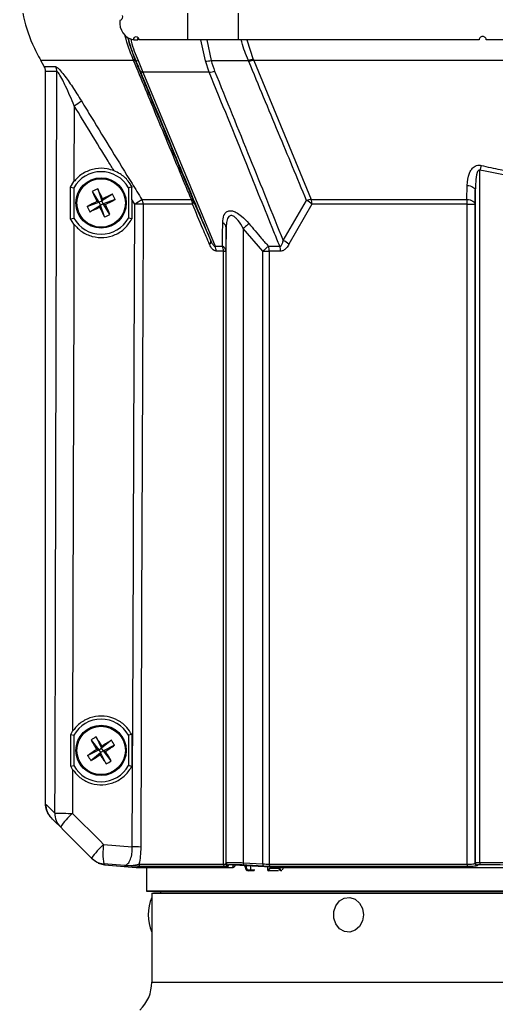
# Model space of a CAD drawing. Extents: x 16.7 to 113.1, y 4.5 to 84.5.
# Drawn here: x 50.6 to 53.65, y 61.92 to 68.26 of the extents above; entities that cross this region are included whole.
import ezdxf

# ---------------------------------------------------------------- set-up
doc = ezdxf.new("R2010")
doc.units = 0
doc.header["$MEASUREMENT"] = 0
doc.layers.add('OBJECT', color=7, linetype='CONTINUOUS')

msp = doc.modelspace()

# ---------------------------------------------------------------- linework, layer by layer
at = {"layer": 'OBJECT'}
for p, q in [((51.6748, 68.1264), (51.6748, 68.7064)), ((51.9981, 68.1264), (51.9981, 68.7064)), ((51.24, 68.2514), (51.24, 68.2519)), ((51.3284, 68.1264), (51.3539, 68.1264)), ((51.6748, 68.1264), (51.3602, 68.1264)), ((51.9981, 68.1264), (51.6748, 68.1264)), ((51.7874, 67.9921), (51.7578, 68.1264)), ((53.5372, 68.1264), (51.9981, 68.1264)), ((52.0522, 68.1264), (52.0925, 68.0023)), ((53.7197, 68.1264), (53.5822, 68.1264)), ((51.3274, 67.9955), (51.3246, 68.0021)), ((52.0925, 68.0023), (52.0953, 67.9955)), ((51.3274, 67.9955), (50.7338, 67.9955)), ((50.7565, 67.9561), (50.7338, 67.9955)), ((50.7565, 67.9561), (50.8285, 67.9561)), ((51.3417, 67.9973), (51.3378, 67.9956)), ((51.3561, 67.9943), (51.3867, 67.9205)), ((51.8113, 67.9205), (51.7874, 67.9921)), ((51.8231, 67.9955), (52.0613, 67.9955)), ((52.0953, 67.9955), (52.4632, 67.1074)), ((53.7097, 67.9955), (52.0953, 67.9955)), ((50.8366, 67.9251), (50.7648, 67.9251)), ((50.7648, 63.2412), (50.7648, 67.9251)), ((51.8113, 67.9205), (51.3867, 67.9205)), ((51.3867, 67.9205), (51.8486, 66.8074)), ((50.9474, 67.7062), (50.9461, 67.2209)), ((53.5424, 62.8685), (53.5424, 67.2934)), ((50.9241, 67.1865), (50.9461, 67.2209)), ((50.9241, 67.1865), (50.9447, 67.1813)), ((50.9242, 66.9825), (50.9241, 67.1865)), ((50.9447, 67.1813), (50.9447, 66.9877)), ((51.3173, 67.187), (51.2947, 67.1813)), ((51.2947, 67.1813), (51.2947, 66.9877)), ((53.459, 67.1074), (53.4602, 67.1971)), ((51.0635, 67.1574), (51.106, 67.0893)), ((51.0978, 67.1739), (51.1245, 67.0982)), ((51.1926, 67.1407), (51.1245, 67.0982)), ((53.5124, 67.1661), (53.5111, 67.0764)), ((53.5124, 62.8674), (53.5124, 67.1661)), ((51.0303, 67.0626), (51.106, 67.0893)), ((51.0468, 67.0283), (51.1149, 67.0708)), ((51.106, 67.0893), (51.0925, 67.094)), ((51.106, 67.0893), (51.1245, 67.0982)), ((51.106, 67.0893), (51.1149, 67.0708)), ((51.1102, 67.0573), (51.1149, 67.0708)), ((51.1334, 67.0797), (51.1149, 67.0708)), ((51.1417, 66.9951), (51.1149, 67.0708)), ((51.1292, 67.1117), (51.1245, 67.0982)), ((51.1334, 67.0797), (51.1245, 67.0982)), ((51.2091, 67.1065), (51.1334, 67.0797)), ((51.176, 67.0116), (51.1334, 67.0797)), ((51.1334, 67.0797), (51.1469, 67.075)), ((51.3166, 67.106), (51.3165, 66.9822)), ((51.3345, 67.0771), (51.3166, 67.106)), ((51.3802, 67.1074), (51.6967, 67.1074)), ((51.7037, 67.0764), (51.388, 67.0764)), ((51.709, 67.1006), (51.8215, 66.8426)), ((52.2835, 66.8443), (52.4337, 67.1002)), ((52.4678, 67.0764), (52.3211, 66.8205)), ((52.4632, 67.1074), (53.459, 67.1074)), ((53.4605, 67.0764), (52.4678, 67.0764)), ((53.4605, 67.0764), (53.5111, 67.0764)), ((53.4605, 62.8575), (53.4605, 67.0764)), ((53.5111, 67.0764), (53.5111, 62.8629)), ((50.9242, 66.9825), (50.9447, 66.9877)), ((50.9455, 66.9492), (50.9242, 66.9825)), ((51.3165, 66.9822), (51.2947, 66.9877)), ((51.9196, 66.9255), (51.9173, 66.7764)), ((51.9196, 62.8667), (51.9196, 66.9255)), ((52.1545, 66.7764), (52.0286, 66.9215)), ((52.0286, 66.9215), (52.0286, 62.8666)), ((51.8486, 66.8074), (51.8961, 66.8074)), ((52.1895, 66.8074), (52.262, 66.8074)), ((51.9024, 66.7764), (51.855, 66.7764)), ((51.9024, 66.7764), (51.9173, 66.7764)), ((51.9024, 62.8575), (51.9024, 66.7764)), ((51.9173, 66.7764), (51.9173, 62.859)), ((52.1545, 66.7764), (52.1949, 66.7764)), ((52.1545, 62.8591), (52.1545, 66.7764)), ((52.2672, 66.7764), (52.1949, 66.7764)), ((52.1949, 66.7764), (52.1949, 62.8575)), ((50.9255, 63.6862), (50.9377, 63.7069)), ((50.9256, 63.4829), (50.9255, 63.6862)), ((50.9255, 63.6862), (50.9447, 63.6813)), ((50.9447, 63.6813), (50.9447, 63.4877)), ((51.0551, 63.6501), (51.1056, 63.5876)), ((51.0871, 63.6706), (51.1228, 63.5987)), ((51.1853, 63.6491), (51.1228, 63.5987)), ((51.3152, 63.6865), (51.2947, 63.6813)), ((51.2947, 63.6813), (51.2947, 63.4877)), ((51.3152, 63.6865), (51.3151, 63.4826)), ((51.0336, 63.5519), (51.1056, 63.5876)), ((51.0541, 63.5199), (51.1166, 63.5704)), ((51.1056, 63.5876), (51.0916, 63.5907)), ((51.1056, 63.5876), (51.1228, 63.5987)), ((51.1056, 63.5876), (51.1166, 63.5704)), ((51.1136, 63.5564), (51.1166, 63.5704)), ((51.1339, 63.5814), (51.1166, 63.5704)), ((51.1523, 63.4984), (51.1166, 63.5704)), ((51.1259, 63.6126), (51.1228, 63.5987)), ((51.1339, 63.5814), (51.1228, 63.5987)), ((51.2058, 63.6171), (51.1339, 63.5814)), ((51.1339, 63.5814), (51.1479, 63.5784)), ((51.1843, 63.5189), (51.1339, 63.5814)), ((50.9256, 63.4829), (50.9447, 63.4877)), ((50.9372, 63.4632), (50.9256, 63.4829)), ((50.9372, 63.4632), (50.9365, 63.1822)), ((51.3151, 63.4826), (51.2947, 63.4877)), ((51.1358, 62.9829), (51.3192, 62.9675)), ((51.0645, 62.8897), (51.0583, 62.8959)), ((51.1001, 62.8648), (51.142, 62.8536)), ((51.269, 62.8487), (51.1361, 62.8598)), ((51.142, 62.8536), (51.3435, 62.8359)), ((51.3435, 62.8359), (51.9436, 62.8359)), ((51.3448, 62.8359), (51.9446, 62.8359)), ((51.3619, 62.8575), (51.9024, 62.8575)), ((51.9129, 62.8425), (51.375, 62.8425)), ((51.4097, 62.8359), (51.4097, 62.6839)), ((51.9173, 62.859), (51.9196, 62.8667)), ((51.9609, 62.8373), (51.9662, 62.8538)), ((51.9662, 62.8538), (52.2423, 62.8373)), ((51.9777, 62.8531), (51.9752, 62.8453)), ((51.9752, 62.8453), (51.9791, 62.853)), ((52.0286, 62.8666), (52.1545, 62.8591)), ((52.0371, 62.8495), (52.0477, 62.8219)), ((52.0481, 62.8335), (52.0481, 62.8489)), ((52.0483, 62.831), (52.0481, 62.8335)), ((52.0493, 62.8335), (52.0481, 62.8335)), ((52.0493, 62.8308), (52.0493, 62.8488)), ((52.0643, 62.8208), (52.074, 62.8208)), ((52.0643, 62.8208), (52.0643, 62.8158)), ((52.0708, 62.8158), (52.0643, 62.8158)), ((52.0994, 62.8158), (52.0708, 62.8158)), ((52.074, 62.8474), (52.074, 62.8208)), ((52.074, 62.8208), (52.1028, 62.8208)), ((52.1843, 62.8408), (52.1843, 62.8208)), ((52.2539, 62.8158), (52.1893, 62.8158)), ((52.1949, 62.8575), (53.4605, 62.8575)), ((52.1993, 62.8399), (52.1993, 62.8308)), ((52.1993, 62.8308), (52.2587, 62.8308)), ((53.463, 62.8425), (52.2039, 62.8425)), ((52.2587, 62.8308), (52.2586, 62.8335)), ((52.2586, 62.8335), (52.2619, 62.8335)), ((52.2587, 62.8289), (52.2587, 62.8308)), ((52.2619, 62.8335), (52.2618, 62.831)), ((52.2751, 62.8158), (52.2662, 62.8158)), ((52.2873, 62.8359), (55.6322, 62.8359)), ((52.2881, 62.8359), (55.6314, 62.8359)), ((53.5111, 62.8629), (53.5124, 62.8674)), ((53.5424, 62.8685), (54.377, 62.8685)), ((51.4097, 62.6839), (51.4997, 62.6807)), ((53.9397, 62.6839), (51.4097, 62.6839)), ((51.4437, 62.6709), (51.4437, 62.6447)), ((51.4437, 62.6709), (56.4757, 62.6709)), ((51.4438, 62.6436), (51.4438, 62.4447)), ((51.4997, 62.6807), (51.4997, 62.6709)), ((53.9397, 62.6807), (51.4997, 62.6807)), ((51.4438, 62.4447), (51.4438, 62.4242)), ((51.4437, 62.423), (51.4437, 62.1036)), ((51.4437, 62.1036), (56.4757, 62.1036))]:
    msp.add_line(p, q, dxfattribs=at)
at = {"layer": 'OBJECT', "flags": 128}
for points in [[(51.255, 68.282), (51.2559, 68.2744), (51.2547, 68.2658), (51.2513, 68.2585), (51.2461, 68.2536), (51.24, 68.2519)], [(51.2895, 68.1411), (51.2971, 68.1104), (51.3378, 67.9956), (51.3378, 67.9956), (51.3378, 67.9956)], [(51.3284, 68.1264), (51.3296, 68.135), (51.3331, 68.1423), (51.3382, 68.1472), (51.3443, 68.1489), (51.3504, 68.1472), (51.3556, 68.1423), (51.359, 68.135), (51.3602, 68.1264)], [(51.3539, 68.1264), (51.3551, 68.135), (51.357, 68.1399)], [(51.7957, 68.1264), (51.8231, 67.9955), (51.8231, 67.9955), (51.8231, 67.9955)], [(50.8248, 63.1836), (50.8254, 63.4336), (50.8278, 64.4335), (50.8366, 67.9251)], [(53.5502, 67.3244), (53.5493, 67.3208), (53.5484, 67.3171), (53.5474, 67.3133), (53.5464, 67.3095), (53.5455, 67.3055), (53.5445, 67.3015), (53.5434, 67.2974), (53.5424, 67.2934)], [(53.4602, 67.1971), (53.4706, 67.1957), (53.4804, 67.1934), (53.4894, 67.1902), (53.4971, 67.1863), (53.5035, 67.1818), (53.5082, 67.1769), (53.5113, 67.1716), (53.5124, 67.1661)], [(51.3192, 62.9675), (51.3239, 64.2585), (51.3287, 65.5495), (51.3345, 67.0771)], [(51.388, 67.0764), (51.3876, 66.969), (51.3858, 66.4731), (51.3785, 64.4892), (51.3731, 62.9668)], [(53.459, 67.1074), (53.4694, 67.106), (53.4792, 67.1036), (53.4881, 67.1005), (53.4958, 67.0966), (53.5022, 67.0921), (53.5069, 67.0871), (53.5099, 67.0819), (53.5111, 67.0764)], [(50.9455, 66.9492), (50.9444, 66.5021), (50.9413, 65.2111), (50.9377, 63.7069)], [(52.0649, 66.9525), (52.0614, 66.9495), (52.0575, 66.9461), (52.0532, 66.9425), (52.0487, 66.9386), (52.0439, 66.9345), (52.0389, 66.9303), (52.0338, 66.9259), (52.0286, 66.9215)], [(52.1895, 66.8074), (52.1861, 66.8044), (52.1823, 66.801), (52.1781, 66.7973), (52.1737, 66.7934), (52.1691, 66.7894), (52.1643, 66.7851), (52.1594, 66.7808), (52.1545, 66.7764)], [(50.7648, 63.2412), (50.7723, 63.234), (50.7923, 63.2148), (50.8248, 63.1836)], [(50.859, 63.0952), (50.8279, 63.1264), (50.8087, 63.1456), (50.8014, 63.1528)], [(50.9365, 63.1822), (51.113, 63.0057), (51.1358, 62.9829)], [(51.0583, 62.8959), (50.8818, 63.0724), (50.859, 63.0952)], [(52.0286, 62.8666), (52.0284, 62.8638), (52.0282, 62.8611), (52.0281, 62.8586), (52.028, 62.8564), (52.0278, 62.8545), (52.0278, 62.8531), (52.0277, 62.8521), (52.0277, 62.8517)], [(52.074, 62.8208), (52.0739, 62.8199), (52.0737, 62.8189), (52.0734, 62.8181), (52.073, 62.8173), (52.0725, 62.8167), (52.072, 62.8162), (52.0714, 62.8159), (52.0708, 62.8158)], [(52.1545, 62.8591), (52.1543, 62.8563), (52.1542, 62.8536), (52.154, 62.8511), (52.1539, 62.8489), (52.1538, 62.847), (52.1537, 62.8456), (52.1536, 62.8446), (52.1536, 62.8442)], [(52.1843, 62.8208), (52.1846, 62.821), (52.1853, 62.8214), (52.1864, 62.8222), (52.1879, 62.8232), (52.1897, 62.8244), (52.1918, 62.8258), (52.1942, 62.8274), (52.1967, 62.8291), (52.1993, 62.8308)], [(52.1993, 62.8308), (52.1976, 62.8282), (52.1959, 62.8257), (52.1943, 62.8233), (52.1929, 62.8212), (52.1917, 62.8194), (52.1907, 62.8179), (52.19, 62.8167), (52.1895, 62.8161), (52.1893, 62.8158)], [(52.2587, 62.8308), (52.2591, 62.8309), (52.2595, 62.8309), (52.2599, 62.8309), (52.2603, 62.8309), (52.2607, 62.831), (52.2611, 62.831), (52.2614, 62.831), (52.2618, 62.831)], [(53.5272, 62.8525), (53.5264, 62.8499), (53.5258, 62.8479)], [(53.5424, 62.8685), (53.5424, 62.8657), (53.5424, 62.863), (53.5423, 62.8606), (53.5423, 62.8583), (53.5423, 62.8565), (53.5423, 62.855), (53.5422, 62.854), (53.5422, 62.8535)], [(52.6071, 62.513), (52.6069, 62.5538), (52.6196, 62.5919), (52.6433, 62.6222), (52.6748, 62.6405), (52.71, 62.6444), (52.744, 62.6334), (52.7723, 62.609), (52.791, 62.5744), (52.7976, 62.5343), (52.7913, 62.4942), (52.7728, 62.4594), (52.7447, 62.4347), (52.7108, 62.4234), (52.6756, 62.427), (52.6439, 62.445), (52.62, 62.475), (52.6071, 62.513)]]:
    msp.add_lwpolyline(points, dxfattribs=at)
at = {"layer": 'OBJECT'}
for centre, radius in [((51.1197, 67.0845), 0.161), ((51.1197, 67.0845), 0.1549), ((51.1197, 63.5845), 0.161), ((51.1197, 63.5845), 0.1549)]:
    msp.add_circle(centre, radius, dxfattribs=at)
for centre, radius, start, end in [((51.3505, 68.2358), 0.1116, 171.95067, 258.57825), ((51.3251, 67.9866), 0.0155, 35.38931, 91.87058), ((52.1053, 67.8699), 0.133, 95.53116, 109.30878), ((50.7735, 67.9252), 0.0631, 359.96545, 29.38949), ((51.3275, 67.9795), 0.016, 34.52551, 90.55426), ((51.3516, 68.009), 0.0153, 229.87426, 286.97031), ((51.793, 68.1215), 0.1296, 267.54557, 283.4346), ((52.1099, 67.8635), 0.1328, 96.33379, 110.1142), ((51.3849, 67.9381), 0.0178, 217.28207, 275.87415), ((51.8025, 68.0469), 0.1268, 274.005, 289.92913), ((50.627, 68.2471), 0.6287, 300.6374, 305.6866), ((51.1197, 67.0845), 0.2, 28.95502, 151.04498), ((51.2524, 66.8089), 0.3965, 112.95955, 118.46071), ((53.5945, 68.2786), 2.7682, 203.89201, 205.33551), ((48.6432, 65.8946), 2.768, 26.08443, 27.52807), ((52.3131, 64.6112), 2.7666, 113.89148, 115.33584), ((50.8441, 66.9518), 0.3965, 22.95945, 28.4604), ((52.3094, 64.6084), 2.7675, 116.08463, 117.52851), ((51.3954, 67.2172), 0.3965, 202.95945, 208.4604), ((49.9263, 69.5578), 2.7666, 293.89148, 295.33584), ((53.5963, 68.2744), 2.768, 206.08443, 207.52807), ((49.9302, 69.5604), 2.7672, 296.08446, 297.52847), ((48.6468, 65.8913), 2.7662, 23.8917, 25.33626), ((50.9921, 67.6425), 0.661, 301.198, 305.94797), ((51.3326, 64.8986), 2.1785, 88.54095, 89.94926), ((51.3236, 67.0765), 0.0645, 359.92792, 28.65552), ((51.6963, 67.0922), 0.0153, 33.66611, 88.42459), ((51.632, 67.0767), 0.0717, 359.79549, 25.39888), ((51.6836, 67.0936), 0.0264, 319.54724, 15.46861), ((52.4799, 66.974), 0.1345, 97.12264, 110.12228), ((52.3507, 66.9449), 0.1761, 48.32087, 61.9065), ((52.3646, 67.077), 0.1032, 359.67558, 17.13778), ((53.1627, 67.0772), 0.2978, 359.84384, 5.81821), ((50.987, 67.3602), 0.3965, 292.95955, 298.46071), ((51.1197, 67.0845), 0.2, 208.95502, 331.04498), ((51.8815, 66.9215), 0.0383, 5.94674, 65.82641), ((51.7965, 66.8373), 0.0255, 311.99373, 11.93612), ((51.779, 66.7767), 0.076, 359.74948, 23.80394), ((51.8788, 66.7729), 0.0386, 5.22763, 63.39046), ((51.825, 66.7768), 0.0775, 359.73751, 23.2995), ((52.1063, 66.7769), 0.0886, 359.68733, 20.1441), ((52.1752, 66.7769), 0.092, 359.6815, 19.35408), ((52.214, 66.6934), 0.1662, 49.90545, 65.27891), ((51.1197, 63.5845), 0.2, 28.95502, 151.04498), ((51.2847, 63.327), 0.3964, 119.89887, 125.40158), ((53.4333, 65.0696), 2.7696, 210.83211, 212.27488), ((48.8075, 62.1057), 2.765, 33.02363, 34.46879), ((52.6041, 61.2721), 2.7683, 120.83197, 122.27543), ((50.8621, 63.4195), 0.3965, 29.8994, 35.40057), ((52.6008, 61.2688), 2.7692, 123.02433, 124.46729), ((49.6392, 65.8994), 2.7683, 303.02447, 304.46795), ((48.8076, 62.1003), 2.7679, 30.83167, 32.27531), ((51.3773, 63.7496), 0.3965, 209.8994, 215.40057), ((49.6348, 65.8978), 2.7693, 300.83181, 302.27476), ((53.4365, 65.0664), 2.7706, 213.02488, 214.46715), ((50.9546, 63.8423), 0.3967, 299.90072, 305.39925), ((51.1197, 63.5845), 0.2, 208.95502, 331.04498), ((50.943, 63.1786), 0.1184, 177.58472, 224.79193), ((50.9266, 66.7856), 3.6034, 268.38117, 270.15837), ((51.2939, 62.7857), 0.5338, 132.03127, 144.55971), ((51.4931, 62.5865), 0.5337, 132.03018, 144.5608), ((51.5104, 62.9221), 0.3794, 170.77887, 189.44968), ((51.3184, 60.8528), 2.1148, 88.51833, 89.97836), ((51.1467, 62.9843), 0.1249, 225.00121, 265.13763), ((51.3766, 62.8572), 0.0148, 179.00224, 263.69717), ((51.9164, 62.8561), 0.014, 174.26846, 255.47836), ((51.9323, 62.8591), 0.015, 180.1043, 266.23937), ((51.9346, 62.8667), 0.015, 180.11189, 266.3631), ((51.9619, 62.8522), 0.015, 266.12354, 332.5782), ((52.0511, 62.831), 0.00444, 223.42981, 234.64095), ((52.0484, 62.8284), 0.00265, 69.12739, 92.86006), ((52.0546, 62.8296), 0.00616, 185.12327, 189.87702), ((52.0643, 62.8308), 0.015, 180, 270), ((52.1893, 62.8208), 0.005, 180, 270), ((52.2087, 62.8555), 0.0139, 172.13457, 249.6105), ((52.2701, 62.8288), 0.00847, 178.69964, 182.12928), ((52.2719, 62.8155), 0.0154, 125.96249, 129.4169), ((53.487, 62.8543), 0.0267, 173.11444, 206.08267), ((53.5261, 62.8629), 0.015, 180.24751, 269.15895), ((53.5274, 62.8675), 0.015, 180.24506, 269.17887), ((51.7008, 62.5339), 0.28, 156.64122, 203.35878), ((51.1937, 62.1036), 0.25, 314.00773, 0)]:
    msp.add_arc(centre, radius, start, end, dxfattribs=at)
for centre, major_axis, ratio, start_param, end_param in [((53.9727, 62.573), (-2.0916, 4.3755), 0.34326, 1.345826, 1.349396), ((52.0643, 62.8308), (0.015, 0), 0.666667, 3.141593, 4.712389), ((53.9818, 62.5655), (2.0768, 4.3768), 0.341999, 1.670648, 1.674625)]:
    msp.add_ellipse(centre, major_axis=major_axis, ratio=ratio, start_param=start_param, end_param=end_param, dxfattribs=at)
for points, knots in [([(50.5998, 68.4955), (50.6036, 68.4301), (50.6115, 68.2946), (50.6646, 68.1261), (50.7156, 68.0298), (50.7338, 67.9955)], [0, 0, 0, 0, 0.375049, 0.776984, 1, 1, 1, 1]), ([(51.3246, 68.0021), (51.3049, 68.0502), (51.2846, 68.0997), (51.274, 68.154), (51.2737, 68.1555)], [0, 0, 0, 0, 0.973647, 1, 1, 1, 1]), ([(51.3417, 67.9973), (51.3417, 67.9973), (51.3245, 68.0374), (51.3068, 68.0831), (51.2957, 68.1313), (51.2944, 68.1367)], [0, 0, 0, 0, 0.000015, 0.888295, 1, 1, 1, 1]), ([(51.3098, 68.1313), (51.3107, 68.1268), (51.3206, 68.079), (51.3392, 68.0346), (51.3561, 67.9943)], [0, 0, 0, 0, 0.093044, 1, 1, 1, 1]), ([(53.5822, 68.1264), (53.582, 68.1289), (53.5815, 68.1339), (53.5776, 68.1406), (53.572, 68.1458), (53.5649, 68.1487), (53.5572, 68.1492), (53.5497, 68.147), (53.5434, 68.1425), (53.539, 68.1362), (53.5374, 68.1305), (53.5373, 68.1272), (53.5372, 68.1264)], [0, 0, 0, 0, 0.106474, 0.21294, 0.319697, 0.427106, 0.535184, 0.643667, 0.752079, 0.859926, 0.96696, 1, 1, 1, 1]), ([(52.0613, 67.9955), (52.0613, 67.9955), (52.0448, 68.034), (52.0294, 68.0769), (52.0169, 68.1222), (52.0157, 68.1264)], [0, 0, 0, 0, 0.000016, 0.90696, 1, 1, 1, 1]), ([(50.7648, 67.9251), (50.7642, 67.9321), (50.7632, 67.943), (50.7583, 67.9527), (50.7565, 67.9561)], [0, 0, 0, 0, 0.643567, 1, 1, 1, 1]), ([(50.8285, 67.9561), (50.8315, 67.9551), (50.8374, 67.953), (50.8559, 67.9351), (50.8889, 67.8951), (50.9381, 67.8256), (50.9747, 67.7669), (50.9937, 67.7365)], [0, 0, 0, 0, 0.101178, 0.201859, 0.374018, 0.675191, 1, 1, 1, 1]), ([(51.6967, 67.1074), (51.6839, 67.1382), (51.6116, 67.3115), (51.4884, 67.6075), (51.3783, 67.8728), (51.3274, 67.9955)], [0, 0, 0, 0, 0.104199, 0.585852, 1, 1, 1, 1]), ([(51.3378, 67.9956), (51.3378, 67.9956), (51.3388, 67.9933), (51.3397, 67.9909), (51.3407, 67.9886)], [0, 0, 0, 0, 0.000295, 1, 1, 1, 1]), ([(51.3407, 67.9886), (51.4036, 67.8364), (51.5262, 67.5403), (51.6492, 67.2445), (51.709, 67.1006)], [0, 0, 0, 0, 0.513611, 1, 1, 1, 1]), ([(51.3708, 67.9274), (51.3613, 67.9506), (51.3518, 67.9738), (51.3417, 67.9973), (51.3417, 67.9973)], [0, 0, 0, 0, 0.999971, 1, 1, 1, 1]), ([(51.8231, 67.9955), (51.8231, 67.9955), (51.8296, 67.9728), (51.8376, 67.9503), (51.8457, 67.9278)], [0, 0, 0, 0, 0.00003, 1, 1, 1, 1]), ([(52.0643, 67.9882), (52.0632, 67.9906), (52.0622, 67.993), (52.0613, 67.9955), (52.0613, 67.9955)], [0, 0, 0, 0, 0.999721, 1, 1, 1, 1]), ([(52.4337, 67.1002), (52.3737, 67.244), (52.2504, 67.5398), (52.1275, 67.8359), (52.0643, 67.9882)], [0, 0, 0, 0, 0.48595, 1, 1, 1, 1]), ([(50.9474, 67.7062), (50.9296, 67.7486), (50.9061, 67.8046), (50.8728, 67.8725), (50.8552, 67.9047), (50.843, 67.9212), (50.8386, 67.9249), (50.837, 67.9251), (50.8366, 67.9251)], [0, 0, 0, 0, 0.49037, 0.647323, 0.850236, 0.921686, 0.982752, 1, 1, 1, 1]), ([(51.8215, 66.8426), (51.7481, 67.0186), (51.5975, 67.3802), (51.4476, 67.7419), (51.3708, 67.9274)], [0, 0, 0, 0, 0.486991, 1, 1, 1, 1]), ([(52.262, 66.8074), (52.2495, 66.8384), (52.1791, 67.0124), (52.0292, 67.3834), (51.8912, 67.7234), (51.8113, 67.9205)], [0, 0, 0, 0, 0.083458, 0.469005, 1, 1, 1, 1]), ([(51.8457, 67.9278), (51.9207, 67.7423), (52.067, 67.3812), (52.2127, 67.0201), (52.2835, 66.8443)], [0, 0, 0, 0, 0.513344, 1, 1, 1, 1]), ([(51.2028, 67.2899), (51.1901, 67.3104), (51.1047, 67.449), (51.0197, 67.5878), (50.9474, 67.7062)], [0, 0, 0, 0, 0.147984, 1, 1, 1, 1]), ([(50.9937, 67.7365), (51.0152, 67.7012), (51.1228, 67.5248), (51.2515, 67.3151), (51.3593, 67.141), (51.3802, 67.1074)], [0, 0, 0, 0, 0.167872, 0.839364, 1, 1, 1, 1]), ([(51.2028, 67.2899), (51.1881, 67.2948), (51.1498, 67.3074), (51.0831, 67.3068), (51.0116, 67.2821), (50.9678, 67.2475), (50.9491, 67.2245), (50.9461, 67.2209)], [0, 0, 0, 0, 0.162696, 0.424831, 0.687546, 0.950209, 1, 1, 1, 1]), ([(53.4602, 67.1971), (53.4625, 67.2239), (53.4655, 67.259), (53.486, 67.2971), (53.5011, 67.3138), (53.5189, 67.3239), (53.5354, 67.3271), (53.5459, 67.3252), (53.5502, 67.3244)], [0, 0, 0, 0, 0.463203, 0.605761, 0.74907, 0.841779, 0.935306, 1, 1, 1, 1]), ([(53.5502, 67.3244), (53.5905, 67.315), (53.7115, 67.2868), (53.9207, 67.2664), (54.1561, 67.2774), (54.3042, 67.31), (54.3693, 67.3244)], [0, 0, 0, 0, 0.149978, 0.450605, 0.7586588, 1, 1, 1, 1]), ([(51.3173, 67.187), (51.3095, 67.1999), (51.2893, 67.2333), (51.2501, 67.2676), (51.2158, 67.2838), (51.2028, 67.2899)], [0, 0, 0, 0, 0.281228, 0.727865, 1, 1, 1, 1]), ([(53.5424, 67.2934), (53.5417, 67.2939), (53.5404, 67.2947), (53.5382, 67.2952), (53.5359, 67.2949), (53.5333, 67.2934), (53.5287, 67.2882), (53.5191, 67.2642), (53.514, 67.2219), (53.5129, 67.1842), (53.5124, 67.1661)], [0, 0, 0, 0, 0.018435, 0.032623, 0.046847, 0.06494, 0.096407, 0.193734, 0.61436, 1, 1, 1, 1]), ([(54.377, 67.2934), (54.2835, 67.2745), (54.0937, 67.2363), (53.8102, 67.2385), (53.6282, 67.2758), (53.5424, 67.2934)], [0, 0, 0, 0, 0.339274, 0.688484, 1, 1, 1, 1]), ([(51.3166, 67.106), (51.3166, 67.1274), (51.3167, 67.156), (51.3171, 67.1807), (51.3173, 67.187)], [0, 0, 0, 0, 0.74649, 1, 1, 1, 1]), ([(51.8136, 66.8184), (51.7992, 66.8522), (51.7621, 66.9394), (51.7259, 67.0244), (51.7037, 67.0764)], [0, 0, 0, 0, 0.387427, 1, 1, 1, 1]), ([(51.8972, 66.9565), (51.8984, 66.9739), (51.9003, 67.0008), (51.9164, 67.0257), (51.9352, 67.0358), (51.9582, 67.035), (51.9868, 67.0236), (52.0245, 66.9972), (52.0498, 66.9692), (52.0649, 66.9525)], [0, 0, 0, 0, 0.224316, 0.34584, 0.447966, 0.550598, 0.643263, 0.78662, 1, 1, 1, 1]), ([(52.0286, 66.9215), (52.0182, 66.9393), (52.0043, 66.9635), (51.9816, 66.9888), (51.9675, 66.9999), (51.9546, 67.0046), (51.9447, 67.0037), (51.9352, 66.9974), (51.9253, 66.9803), (51.9205, 66.9545), (51.9198, 66.9335), (51.9196, 66.9255)], [0, 0, 0, 0, 0.252396, 0.341468, 0.431195, 0.49019, 0.549439, 0.60513, 0.701097, 0.88522, 1, 1, 1, 1]), ([(50.9455, 66.9492), (50.9613, 66.9323), (50.9941, 66.897), (51.0622, 66.867), (51.1374, 66.8597), (51.2108, 66.8783), (51.2754, 66.9194), (51.3028, 66.9613), (51.3165, 66.9822)], [0, 0, 0, 0, 0.156109, 0.324409, 0.493191, 0.662433, 0.831758, 1, 1, 1, 1]), ([(51.8961, 66.8074), (51.8963, 66.8383), (51.8967, 66.8877), (51.897, 66.9377), (51.8972, 66.9565)], [0, 0, 0, 0, 0.624897, 1, 1, 1, 1]), ([(52.0649, 66.9525), (52.0917, 66.921), (52.1329, 66.8723), (52.1748, 66.8243), (52.1895, 66.8074)], [0, 0, 0, 0, 0.648491, 1, 1, 1, 1]), ([(51.855, 66.7764), (51.8505, 66.7772), (51.8415, 66.7787), (51.8264, 66.7924), (51.8186, 66.8082), (51.8136, 66.8184)], [0, 0, 0, 0, 0.263178, 0.525234, 1, 1, 1, 1]), ([(51.8215, 66.8426), (51.8246, 66.8357), (51.8292, 66.8255), (51.8367, 66.8145), (51.8421, 66.8093), (51.846, 66.8074), (51.848, 66.8074), (51.8486, 66.8074)], [0, 0, 0, 0, 0.437725, 0.652227, 0.821698, 0.945103, 1, 1, 1, 1]), ([(52.262, 66.8074), (52.2636, 66.8075), (52.2669, 66.8078), (52.2721, 66.8114), (52.2782, 66.8207), (52.2816, 66.8328), (52.2832, 66.842), (52.2835, 66.8443)], [0, 0, 0, 0, 0.116851, 0.233193, 0.437976, 0.854435, 1, 1, 1, 1]), ([(52.3211, 66.8205), (52.3157, 66.8116), (52.3061, 66.7958), (52.287, 66.7796), (52.2737, 66.7774), (52.2672, 66.7764)], [0, 0, 0, 0, 0.396713, 0.706828, 1, 1, 1, 1]), ([(51.3152, 63.6865), (51.3058, 63.7017), (51.2834, 63.7379), (51.2293, 63.7801), (51.1588, 63.8054), (51.0834, 63.8056), (51.0123, 63.7807), (50.9643, 63.7432), (50.9437, 63.715), (50.9377, 63.7069)], [0, 0, 0, 0, 0.117568, 0.279861, 0.442586, 0.605907, 0.769589, 0.933238, 1, 1, 1, 1]), ([(50.9372, 63.4632), (50.9496, 63.4473), (50.9774, 63.412), (51.0388, 63.3762), (51.1121, 63.3607), (51.1869, 63.3706), (51.254, 63.4049), (51.295, 63.4471), (51.3111, 63.4756), (51.3151, 63.4826)], [0, 0, 0, 0, 0.132307, 0.294526, 0.457212, 0.620426, 0.783854, 0.947086, 1, 1, 1, 1]), ([(50.8014, 63.1528), (50.7912, 63.1657), (50.7721, 63.1897), (50.7651, 63.2227), (50.7648, 63.2389), (50.7648, 63.2412)], [0, 0, 0, 0, 0.499397, 0.929176, 1, 1, 1, 1]), ([(50.7648, 63.2412), (50.7666, 63.2249), (50.7701, 63.1945), (50.7885, 63.1662), (50.7998, 63.1545), (50.8014, 63.1528)], [0, 0, 0, 0, 0.499401, 0.929163, 1, 1, 1, 1]), ([(51.269, 62.8487), (51.2751, 62.85), (51.2873, 62.8528), (51.3044, 62.8775), (51.3161, 62.9131), (51.3196, 62.9456), (51.3193, 62.9632), (51.3192, 62.9675)], [0, 0, 0, 0, 0.251338, 0.503313, 0.735354, 0.935196, 1, 1, 1, 1]), ([(51.3731, 62.9668), (51.3725, 62.9467), (51.3713, 62.9069), (51.365, 62.8738), (51.3619, 62.8575)], [0, 0, 0, 0, 0.505217, 1, 1, 1, 1]), ([(51.142, 62.8536), (51.1275, 62.8562), (51.0985, 62.8614), (51.0759, 62.8803), (51.0645, 62.8897)], [0, 0, 0, 0, 0.5, 1, 1, 1, 1]), ([(51.1361, 62.8598), (51.1369, 62.859), (51.1405, 62.8552), (51.1414, 62.8543), (51.142, 62.8536)], [0, 0, 0, 0, 0.2192209, 1, 1, 1, 1]), ([(51.269, 62.8487), (51.2691, 62.8487), (51.2938, 62.8471), (51.3336, 62.8498), (51.355, 62.8556), (51.3619, 62.8575)], [0, 0, 0, 0, 0.00294, 0.680839, 1, 1, 1, 1]), ([(51.375, 62.8425), (51.3685, 62.8427), (51.3544, 62.8431), (51.3146, 62.8455), (51.2845, 62.8476), (51.2691, 62.8487), (51.269, 62.8487)], [0, 0, 0, 0, 0.298756, 0.643488, 0.99732, 1, 1, 1, 1]), ([(51.9024, 62.8575), (51.9065, 62.8575), (51.9149, 62.8577), (51.9165, 62.8586), (51.9173, 62.859)], [0, 0, 0, 0, 0.486978, 1, 1, 1, 1]), ([(51.9313, 62.8441), (51.9304, 62.8436), (51.9285, 62.8427), (51.9181, 62.8426), (51.9129, 62.8425)], [0, 0, 0, 0, 0.488652, 1, 1, 1, 1]), ([(51.9196, 62.8667), (51.921, 62.8673), (51.9238, 62.8684), (51.9431, 62.8691), (51.9711, 62.8689), (52.0014, 62.8679), (52.0211, 62.867), (52.0286, 62.8666)], [0, 0, 0, 0, 0.216844, 0.433701, 0.650256, 0.866699, 1, 1, 1, 1]), ([(51.9336, 62.8518), (51.9335, 62.8512), (51.9327, 62.8486), (51.9319, 62.846), (51.9313, 62.8441)], [0, 0, 0, 0, 0.2260625, 1, 1, 1, 1]), ([(52.0277, 62.8517), (52.0171, 62.8522), (51.996, 62.8534), (51.9679, 62.8541), (51.9466, 62.854), (51.9355, 62.8531), (51.9342, 62.8521), (51.9336, 62.8518)], [0, 0, 0, 0, 0.216835, 0.433686, 0.650167, 0.866491, 1, 1, 1, 1]), ([(51.9436, 62.8359), (51.9482, 62.836), (51.9577, 62.8361), (51.9598, 62.8369), (51.9609, 62.8373)], [0, 0, 0, 0, 0.491582, 1, 1, 1, 1]), ([(51.9458, 62.836), (51.9488, 62.836), (51.9565, 62.836), (51.9609, 62.8364), (51.9657, 62.8374), (51.9691, 62.8388), (51.9727, 62.8414), (51.9743, 62.844), (51.9751, 62.8454)], [0, 0, 0, 0, 0.251786, 0.632709, 0.737621, 0.822392, 0.908949, 1, 1, 1, 1]), ([(52.1536, 62.8442), (52.1436, 62.8448), (52.1016, 62.8472), (52.0597, 62.8497), (52.0277, 62.8517)], [0, 0, 0, 0, 0.2377669, 1, 1, 1, 1]), ([(52.0478, 62.822), (52.0475, 62.8227), (52.0469, 62.8244), (52.0475, 62.8266), (52.0478, 62.828)], [0, 0, 0, 0, 0.4021697, 1, 1, 1, 1]), ([(52.0477, 62.822), (52.0477, 62.8219), (52.048, 62.8205), (52.0498, 62.8185), (52.0518, 62.8167), (52.053, 62.8165), (52.053, 62.8165)], [0, 0, 0, 0, 0.04832, 0.532842, 0.988251, 1, 1, 1, 1]), ([(52.0478, 62.828), (52.0479, 62.8282), (52.0481, 62.8286), (52.0483, 62.8289), (52.0484, 62.829), (52.0485, 62.829)], [0, 0, 0, 0, 0.506941, 0.825513, 1, 1, 1, 1]), ([(52.0485, 62.829), (52.0485, 62.8291), (52.0484, 62.8297), (52.0483, 62.8304), (52.0483, 62.831)], [0, 0, 0, 0, 0.02696, 1, 1, 1, 1]), ([(52.0485, 62.829), (52.0488, 62.829), (52.0492, 62.8291), (52.0494, 62.829), (52.0494, 62.829), (52.0495, 62.8289)], [0, 0, 0, 0, 0.533229, 0.872808, 1, 1, 1, 1]), ([(52.0486, 62.8285), (52.0486, 62.8285), (52.0485, 62.8285), (52.0485, 62.8285), (52.0485, 62.8282), (52.0485, 62.8279), (52.0485, 62.8276), (52.0485, 62.8274)], [0, 0, 0, 0, 0.032681, 0.075199, 0.183694, 0.638705, 1, 1, 1, 1]), ([(52.0485, 62.8274), (52.0485, 62.8257), (52.0486, 62.8223), (52.0498, 62.8192), (52.0509, 62.8184), (52.0509, 62.8184)], [0, 0, 0, 0, 0.510027, 0.983145, 1, 1, 1, 1]), ([(52.0495, 62.8289), (52.0495, 62.8289), (52.0494, 62.8289), (52.0493, 62.8287), (52.0488, 62.8286), (52.0486, 62.8285)], [0, 0, 0, 0, 0.124144, 0.468228, 1, 1, 1, 1]), ([(52.2039, 62.8425), (52.1968, 62.8426), (52.1817, 62.8427), (52.1633, 62.8437), (52.1536, 62.8442)], [0, 0, 0, 0, 0.473443, 1, 1, 1, 1]), ([(52.1545, 62.8591), (52.1615, 62.8587), (52.1763, 62.8577), (52.1885, 62.8575), (52.1949, 62.8575)], [0, 0, 0, 0, 0.473398, 1, 1, 1, 1]), ([(52.2423, 62.8373), (52.2503, 62.837), (52.2657, 62.8362), (52.2801, 62.836), (52.2865, 62.8359), (52.2873, 62.8359)], [0, 0, 0, 0, 0.489871, 0.942612, 1, 1, 1, 1]), ([(52.2587, 62.8289), (52.2588, 62.829), (52.2593, 62.829), (52.2603, 62.8291), (52.2611, 62.829), (52.2616, 62.829)], [0, 0, 0, 0, 0.127376, 0.466843, 1, 1, 1, 1]), ([(52.2616, 62.8285), (52.2611, 62.8286), (52.2603, 62.8287), (52.2593, 62.8289), (52.2588, 62.8289), (52.2587, 62.8289)], [0, 0, 0, 0, 0.531723, 0.87582, 1, 1, 1, 1]), ([(52.2624, 62.8181), (52.2621, 62.8184), (52.2612, 62.8193), (52.2599, 62.8222), (52.259, 62.8257), (52.2588, 62.8281), (52.2587, 62.8289)], [0, 0, 0, 0, 0.147864, 0.488179, 0.810429, 1, 1, 1, 1]), ([(52.2618, 62.831), (52.2617, 62.8304), (52.2617, 62.8297), (52.2616, 62.8291), (52.2616, 62.829)], [0, 0, 0, 0, 0.973043, 1, 1, 1, 1]), ([(52.2616, 62.829), (52.2617, 62.829), (52.2621, 62.8288), (52.2625, 62.8284), (52.2627, 62.828), (52.2628, 62.828)], [0, 0, 0, 0, 0.264212, 0.866029, 1, 1, 1, 1]), ([(52.2621, 62.8274), (52.262, 62.8275), (52.262, 62.8278), (52.2619, 62.828), (52.2618, 62.8282), (52.2618, 62.8284), (52.2617, 62.8284), (52.2617, 62.8285), (52.2617, 62.8285), (52.2616, 62.8285), (52.2616, 62.8285)], [0, 0, 0, 0, 0.330595, 0.551993, 0.701348, 0.80307, 0.903712, 0.945085, 0.979443, 1, 1, 1, 1]), ([(52.2689, 62.8185), (52.2685, 62.8187), (52.267, 62.8197), (52.2644, 62.8228), (52.2629, 62.8259), (52.2621, 62.8274)], [0, 0, 0, 0, 0.135502, 0.554688, 1, 1, 1, 1]), ([(52.2621, 62.8274), (52.2622, 62.8262), (52.2624, 62.8236), (52.2631, 62.8204), (52.2636, 62.819), (52.2639, 62.8185)], [0, 0, 0, 0, 0.316726, 0.715688, 1, 1, 1, 1]), ([(52.2628, 62.828), (52.2641, 62.8265), (52.2667, 62.8237), (52.27, 62.8211), (52.2715, 62.8205), (52.2716, 62.8204)], [0, 0, 0, 0, 0.50814, 0.980747, 1, 1, 1, 1]), ([(53.4605, 62.8575), (53.4672, 62.8575), (53.4806, 62.8577), (53.4967, 62.8589), (53.5083, 62.8606), (53.5101, 62.8621), (53.5111, 62.8629)], [0, 0, 0, 0, 0.2465, 0.492977, 0.740149, 1, 1, 1, 1]), ([(53.5258, 62.8479), (53.5248, 62.8472), (53.5226, 62.8457), (53.5086, 62.844), (53.4885, 62.8427), (53.4716, 62.8426), (53.463, 62.8425)], [0, 0, 0, 0, 0.249056, 0.498133, 0.746674, 1, 1, 1, 1]), ([(53.5124, 62.8674), (53.5129, 62.8676), (53.5137, 62.8678), (53.5191, 62.8682), (53.5269, 62.8684), (53.5352, 62.8685), (53.5405, 62.8685), (53.5424, 62.8685)], [0, 0, 0, 0, 0.218544, 0.437092, 0.65551, 0.873728, 1, 1, 1, 1]), ([(53.5422, 62.8535), (53.5406, 62.8535), (53.5372, 62.8536), (53.5327, 62.8534), (53.5293, 62.8531), (53.5275, 62.8528), (53.5273, 62.8526), (53.5272, 62.8525)], [0, 0, 0, 0, 0.217388, 0.434771, 0.652345, 0.870527, 1, 1, 1, 1]), ([(54.3772, 62.8535), (54.3672, 62.8534), (54.3172, 62.8528), (54.1072, 62.8507), (53.8389, 62.8503), (53.6106, 62.8528), (53.5422, 62.8535)], [0, 0, 0, 0, 0.035928, 0.179639, 0.754501, 1, 1, 1, 1])]:
    msp.add_open_spline(points, degree=3, knots=knots, dxfattribs=at)

doc.saveas('drawing.dxf')
